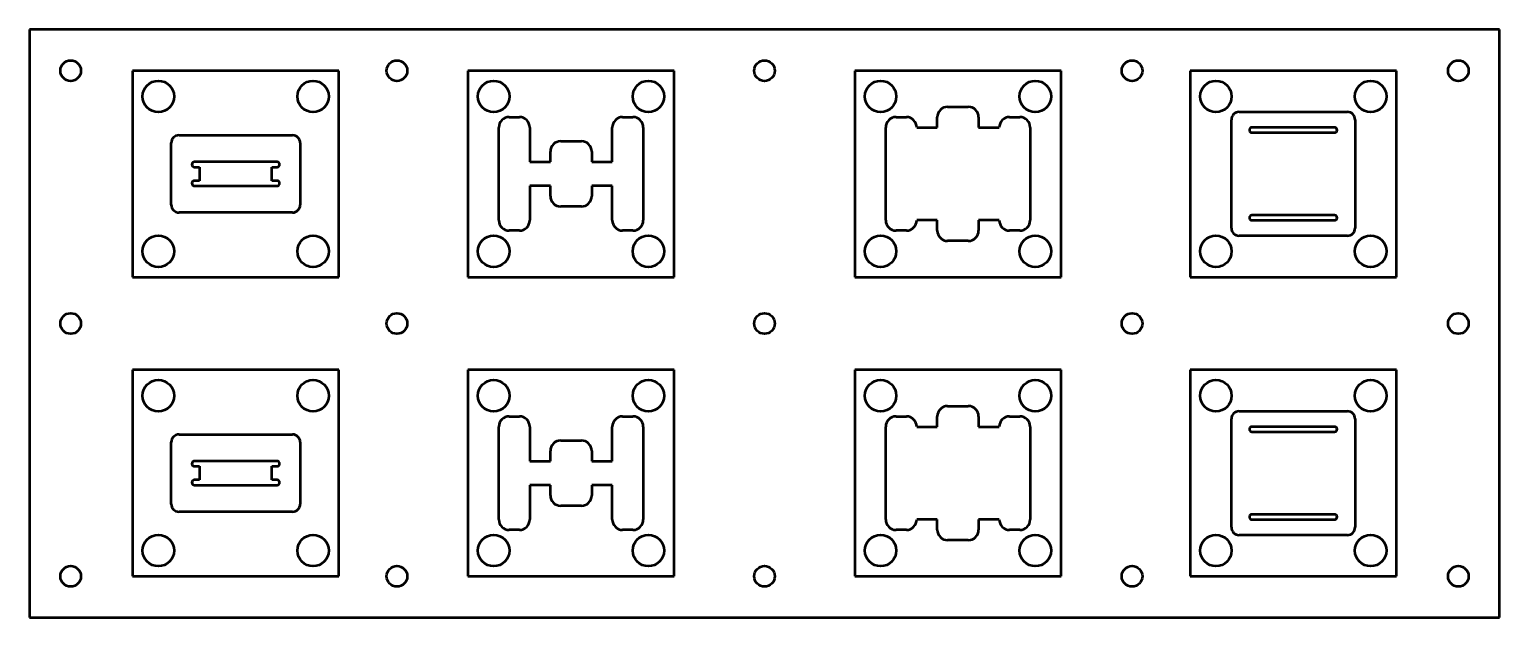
# Model space of a CAD drawing. Header units: millimetres. Extents: x 0 to 285, y 0 to 114.
import ezdxf

# ---------------------------------------------------------------- set-up
doc = ezdxf.new("R2010")
doc.units = ezdxf.units.MM
doc.layers.add('Visible (ISO)', color=7, linetype='Continuous', lineweight=50)

msp = doc.modelspace()

# ---------------------------------------------------------------- linework, layer by layer
at = {"layer": 'Visible (ISO)'}
for p, q in [((0, 114), (0, 0)), ((285, 114), (0, 114)), ((285, 0), (285, 114)), ((20, 106), (20, 66)), ((60, 106), (20, 106)), ((60, 66), (60, 106)), ((125, 106), (85, 106)), ((85, 106), (85, 66)), ((125, 66), (125, 106)), ((200, 106), (160, 106)), ((160, 106), (160, 66)), ((200, 66), (200, 106)), ((225, 106), (225, 66)), ((265, 106), (225, 106)), ((265, 66), (265, 106)), ((93, 97), (95, 97)), ((115, 97), (117, 97)), ((168, 97), (170, 97)), ((176, 95), (176, 97)), ((178, 99), (182, 99)), ((184, 97), (184, 95)), ((190, 97), (192, 97)), ((234.5, 98), (255.5, 98)), ((91, 77), (91, 95)), ((97, 95), (97, 88.33)), ((113, 88.33), (113, 95)), ((119, 95), (119, 77)), ((166, 77), (166, 95)), ((172, 95), (176, 95)), ((184, 95), (188, 95)), ((194, 95), (194, 77)), ((233, 75.5), (233, 96.5)), ((253, 95), (237, 95)), ((257, 96.5), (257, 75.5)), ((27.5, 80), (27.5, 92)), ((29, 93.5), (51, 93.5)), ((52.5, 92), (52.5, 80)), ((103, 92.33), (107, 92.33)), ((237, 94), (253, 94)), ((101, 88.33), (101, 90.33)), ((109, 90.33), (109, 88.33)), ((48, 88.33), (32, 88.33)), ((32, 87.33), (33, 87.33)), ((33, 87.33), (33, 84.67)), ((47, 87.33), (48, 87.33)), ((47, 84.67), (47, 87.33)), ((97, 88.33), (101, 88.33)), ((109, 88.33), (113, 88.33)), ((33, 84.67), (32, 84.67)), ((32, 83.67), (48, 83.67)), ((48, 84.67), (47, 84.67)), ((97, 83.67), (97, 77)), ((101, 83.67), (97, 83.67)), ((101, 81.67), (101, 83.67)), ((109, 83.67), (109, 81.67)), ((113, 83.67), (109, 83.67)), ((113, 77), (113, 83.67)), ((51, 78.5), (29, 78.5)), ((107, 79.67), (103, 79.67)), ((176, 77), (172, 77)), ((176, 75), (176, 77)), ((184, 77), (184, 75)), ((188, 77), (184, 77)), ((253, 78), (237, 78)), ((237, 77), (253, 77)), ((95, 75), (93, 75)), ((117, 75), (115, 75)), ((170, 75), (168, 75)), ((192, 75), (190, 75)), ((182, 73), (178, 73)), ((255.5, 74), (234.5, 74)), ((20, 66), (60, 66)), ((85, 66), (125, 66)), ((160, 66), (200, 66)), ((225, 66), (265, 66)), ((20, 48), (20, 8)), ((60, 48), (20, 48)), ((60, 8), (60, 48)), ((125, 48), (85, 48)), ((85, 48), (85, 8)), ((125, 8), (125, 48)), ((200, 48), (160, 48)), ((160, 48), (160, 8)), ((200, 8), (200, 48)), ((225, 48), (225, 8)), ((265, 48), (225, 48)), ((265, 8), (265, 48)), ((178, 41), (182, 41)), ((234.5, 40), (255.5, 40)), ((93, 39), (95, 39)), ((115, 39), (117, 39)), ((168, 39), (170, 39)), ((176, 37), (176, 39)), ((184, 39), (184, 37)), ((190, 39), (192, 39)), ((233, 17.5), (233, 38.5)), ((257, 38.5), (257, 17.5)), ((29, 35.5), (51, 35.5)), ((91, 19), (91, 37)), ((97, 37), (97, 30.33)), ((103, 34.33), (107, 34.33)), ((113, 30.33), (113, 37)), ((119, 37), (119, 19)), ((166, 19), (166, 37)), ((172, 37), (176, 37)), ((184, 37), (188, 37)), ((194, 37), (194, 19)), ((253, 37), (237, 37)), ((237, 36), (253, 36)), ((27.5, 22), (27.5, 34)), ((52.5, 34), (52.5, 22)), ((101, 30.33), (101, 32.33)), ((109, 32.33), (109, 30.33)), ((48, 30.33), (32, 30.33)), ((32, 29.33), (33, 29.33)), ((33, 29.33), (33, 26.67)), ((47, 29.33), (48, 29.33)), ((47, 26.67), (47, 29.33)), ((97, 30.33), (101, 30.33)), ((109, 30.33), (113, 30.33)), ((33, 26.67), (32, 26.67)), ((32, 25.67), (48, 25.67)), ((48, 26.67), (47, 26.67)), ((97, 25.67), (97, 19)), ((101, 25.67), (97, 25.67)), ((101, 23.67), (101, 25.67)), ((109, 25.67), (109, 23.67)), ((113, 25.67), (109, 25.67)), ((113, 19), (113, 25.67)), ((51, 20.5), (29, 20.5)), ((107, 21.67), (103, 21.67)), ((253, 20), (237, 20)), ((176, 19), (172, 19)), ((176, 17), (176, 19)), ((184, 19), (184, 17)), ((188, 19), (184, 19)), ((237, 19), (253, 19)), ((95, 17), (93, 17)), ((117, 17), (115, 17)), ((170, 17), (168, 17)), ((182, 15), (178, 15)), ((192, 17), (190, 17)), ((255.5, 16), (234.5, 16)), ((20, 8), (60, 8)), ((85, 8), (125, 8)), ((160, 8), (200, 8)), ((225, 8), (265, 8)), ((0, 0), (285, 0))]:
    msp.add_line(p, q, dxfattribs=at)
for centre, radius in [((8, 106), 2), ((71.25, 106), 2), ((142.5, 106), 2), ((213.75, 106), 2), ((277, 106), 2), ((25, 101), 3.05), ((55, 101), 3.05), ((90, 101), 3.05), ((120, 101), 3.05), ((165, 101), 3.05), ((195, 101), 3.05), ((230, 101), 3.05), ((260, 101), 3.05), ((25, 71), 3.05), ((55, 71), 3.05), ((90, 71), 3.05), ((120, 71), 3.05), ((165, 71), 3.05), ((195, 71), 3.05), ((230, 71), 3.05), ((260, 71), 3.05), ((8, 57), 2), ((71.25, 57), 2), ((142.5, 57), 2), ((213.75, 57), 2), ((277, 57), 2), ((25, 43), 3.05), ((55, 43), 3.05), ((90, 43), 3.05), ((120, 43), 3.05), ((165, 43), 3.05), ((195, 43), 3.05), ((230, 43), 3.05), ((260, 43), 3.05), ((25, 13), 3.05), ((55, 13), 3.05), ((90, 13), 3.05), ((120, 13), 3.05), ((165, 13), 3.05), ((195, 13), 3.05), ((230, 13), 3.05), ((260, 13), 3.05), ((8, 8), 2), ((71.25, 8), 2), ((142.5, 8), 2), ((213.75, 8), 2), ((277, 8), 2)]:
    msp.add_circle(centre, radius, dxfattribs=at)
for centre, radius, start, end in [((93, 95), 2, 90, 180), ((95, 95), 2, 0, 90), ((115, 95), 2, 90, 180), ((117, 95), 2, 0, 90), ((168, 95), 2, 90, 180), ((170, 95), 2, 0, 90), ((178, 97), 2, 90, 180), ((182, 97), 2, 0, 90), ((190, 95), 2, 90, 180), ((192, 95), 2, 0, 90), ((234.5, 96.5), 1.5, 90, 180), ((255.5, 96.5), 1.5, 0, 90), ((237, 94.5), 0.5, 90, 270), ((253, 94.5), 0.5, 270, 90), ((29, 92), 1.5, 90, 180), ((51, 92), 1.5, 0, 90), ((103, 90.33), 2, 90, 180), ((107, 90.33), 2, 0, 90), ((32, 87.83), 0.5, 90, 270), ((48, 87.83), 0.5, 270, 90), ((32, 84.17), 0.5, 90.0262, 270), ((48, 84.17), 0.5, 270, 90), ((29, 80), 1.5, 180, 270), ((51, 80), 1.5, 270, 0), ((103, 81.67), 2, 180, 270), ((107, 81.67), 2, 270, 0), ((93, 77), 2, 180, 270), ((95, 77), 2, 270, 0), ((115, 77), 2, 180, 270), ((117, 77), 2, 270, 0), ((168, 77), 2, 180, 270), ((170, 77), 2, 270, 0), ((190, 77), 2, 180, 270), ((192, 77), 2, 270, 0), ((237, 77.5), 0.5, 90, 270), ((253, 77.5), 0.5, 270, 90), ((178, 75), 2, 180, 270), ((182, 75), 2, 270, 0), ((234.5, 75.5), 1.5, 180, 270), ((255.5, 75.5), 1.5, 270, 0), ((178, 39), 2, 90, 180), ((182, 39), 2, 0, 90), ((234.5, 38.5), 1.5, 90, 180), ((255.5, 38.5), 1.5, 0, 90), ((93, 37), 2, 90, 180), ((95, 37), 2, 0, 90), ((115, 37), 2, 90, 180), ((117, 37), 2, 0, 90), ((168, 37), 2, 90, 180), ((170, 37), 2, 0, 90), ((190, 37), 2, 90, 180), ((192, 37), 2, 0, 90), ((29, 34), 1.5, 90, 180), ((51, 34), 1.5, 0, 90), ((103, 32.33), 2, 90, 180), ((107, 32.33), 2, 0, 90), ((237, 36.5), 0.5, 90, 270), ((253, 36.5), 0.5, 270, 90), ((32, 29.83), 0.5, 90, 270), ((48, 29.83), 0.5, 270, 90), ((32, 26.17), 0.5, 90.0262, 270), ((48, 26.17), 0.5, 270, 90), ((103, 23.67), 2, 180, 270), ((107, 23.67), 2, 270, 0), ((29, 22), 1.5, 180, 270), ((51, 22), 1.5, 270, 0), ((237, 19.5), 0.5, 90, 270), ((253, 19.5), 0.5, 270, 90), ((93, 19), 2, 180, 270), ((95, 19), 2, 270, 0), ((115, 19), 2, 180, 270), ((117, 19), 2, 270, 0), ((168, 19), 2, 180, 270), ((170, 19), 2, 270, 0), ((190, 19), 2, 180, 270), ((192, 19), 2, 270, 0), ((234.5, 17.5), 1.5, 180, 270), ((255.5, 17.5), 1.5, 270, 0), ((178, 17), 2, 180, 270), ((182, 17), 2, 270, 0)]:
    msp.add_arc(centre, radius, start, end, dxfattribs=at)

doc.saveas('drawing.dxf')
